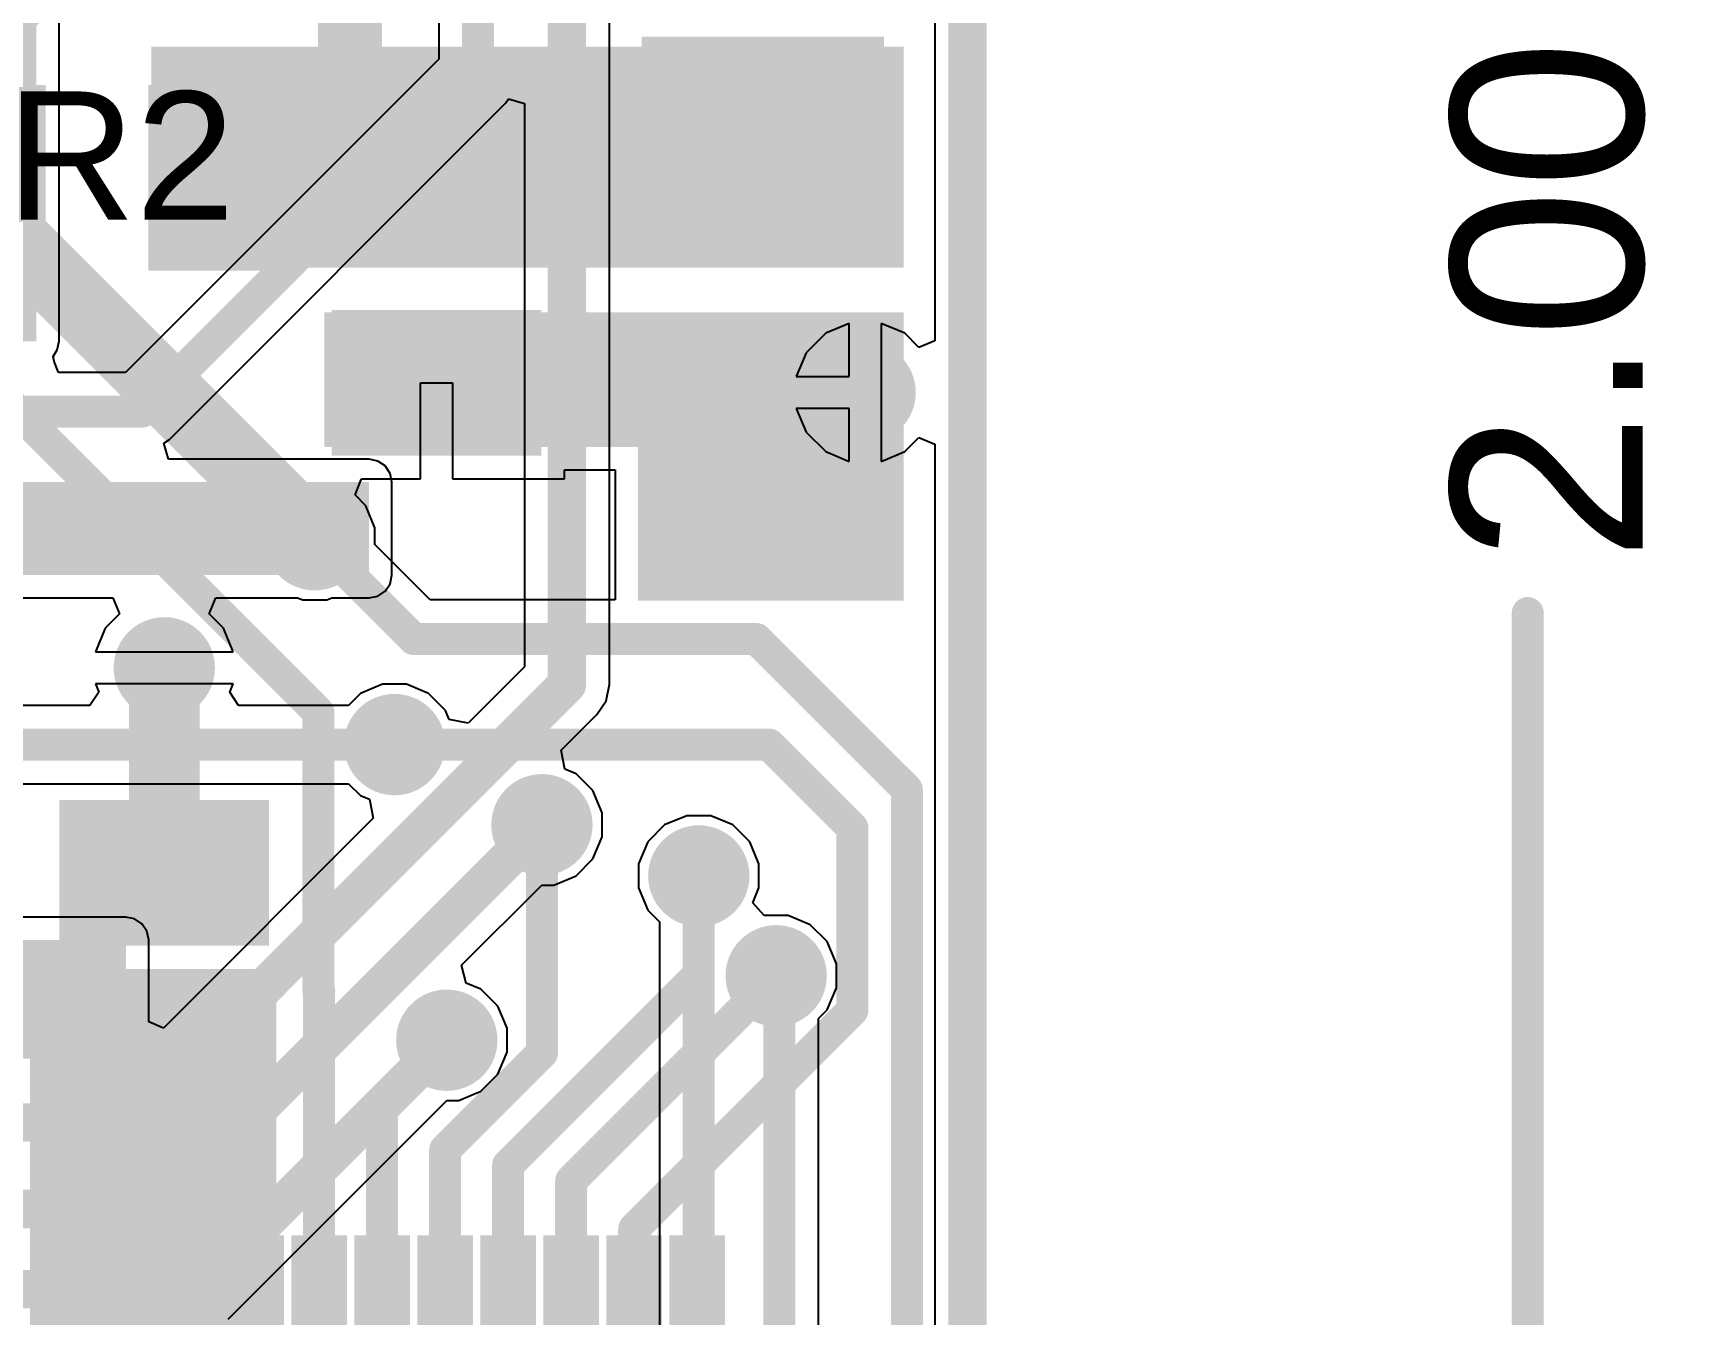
# Model space of a CAD drawing. Header units: millimetres. Extents: x -1231 to 5080, y -1243 to 680.
# Drawn here: x 92.48 to 105.72, y 11.3 to 21.47 of the extents above; entities that cross this region are included whole.
import ezdxf

# ---------------------------------------------------------------- set-up
doc = ezdxf.new("R2010")
doc.units = ezdxf.units.MM
for name, color, linetype in [('BottomLayer', 5, 'Continuous'), ('BottomPaste', 16, 'Continuous'), ('BottomSolder', 6, 'Continuous'), ('Mechanical1', 6, 'Continuous'), ('Mechanical2', 216, 'Continuous'), ('MultiLayer', 9, 'Continuous'), ('PadHoleLayer', 156, 'Continuous'), ('TopLayer', 1, 'Continuous'), ('TopOverlay', 2, 'Continuous'), ('TopSolder', 216, 'Continuous'), ('ViaHoleLayer', 16, 'Continuous')]:
    doc.layers.add(name, color=color, linetype=linetype)
doc.styles.add('Arial', font='', dxfattribs={"height": 0.2})
doc.styles.get('Arial').set_extended_font_data('Arial')

# ---------------------------------------------------------------- blocks, each defined once
blk = doc.blocks.new('20_VFQFN_E_______P___B_21')
at = {"layer": 'BottomLayer'}
for points in [[(-0.87, 2.45), (-0.63, 2.45), (-0.63, 1.85), (-0.87, 1.85)], [(0.63, 2.45), (0.87, 2.45), (0.87, 1.85), (0.63, 1.85)], [(-1.95, 1.87), (-1.35, 1.87), (-1.35, 1.63), (-1.95, 1.63)], [(1.35, 1.87), (1.95, 1.87), (1.95, 1.63), (1.35, 1.63)], [(-1.025, 1.525), (1.025, 1.525), (1.025, -1.525), (-1.025, -1.525)], [(-1.95, 1.37), (-1.35, 1.37), (-1.35, 1.13), (-1.95, 1.13)], [(1.35, 1.37), (1.95, 1.37), (1.95, 1.13), (1.35, 1.13)], [(-1.95, 0.87), (-1.35, 0.87), (-1.35, 0.63), (-1.95, 0.63)], [(1.35, 0.87), (1.95, 0.87), (1.95, 0.63), (1.35, 0.63)], [(-1.95, 0.37), (-1.35, 0.37), (-1.35, 0.13), (-1.95, 0.13)], [(1.35, 0.37), (1.95, 0.37), (1.95, 0.13), (1.35, 0.13)], [(-1.95, -0.13), (-1.35, -0.13), (-1.35, -0.37), (-1.95, -0.37)], [(1.35, -0.13), (1.95, -0.13), (1.95, -0.37), (1.35, -0.37)], [(-1.95, -0.63), (-1.35, -0.63), (-1.35, -0.87), (-1.95, -0.87)], [(1.35, -0.63), (1.95, -0.63), (1.95, -0.87), (1.35, -0.87)], [(-1.95, -1.13), (-1.35, -1.13), (-1.35, -1.37), (-1.95, -1.37)], [(1.35, -1.13), (1.95, -1.13), (1.95, -1.37), (1.35, -1.37)], [(-1.95, -1.63), (-1.35, -1.63), (-1.35, -1.87), (-1.95, -1.87)], [(1.35, -1.63), (1.95, -1.63), (1.95, -1.87), (1.35, -1.87)], [(-0.87, -1.85), (-0.63, -1.85), (-0.63, -2.45), (-0.87, -2.45)], [(0.63, -1.85), (0.87, -1.85), (0.87, -2.45), (0.63, -2.45)]]:
    blk.add_hatch(color=5, dxfattribs=at).paths.add_polyline_path(points)
h = blk.add_hatch(color=5, dxfattribs=at)
edge = h.paths.add_edge_path()
edge.add_arc((0, 1.275), 0.15, 0, 360)
h = blk.add_hatch(color=5, dxfattribs=at)
edge = h.paths.add_edge_path()
edge.add_arc((-0.775, 0), 0.15, 0, 360)
h = blk.add_hatch(color=5, dxfattribs=at)
edge = h.paths.add_edge_path()
edge.add_arc((0.775, 0), 0.15, 0, 360)
h = blk.add_hatch(color=5, dxfattribs=at)
edge = h.paths.add_edge_path()
edge.add_arc((0, -1.275), 0.15, 0, 360)
at = {"layer": 'BottomPaste'}
for points in [[(-0.87, 2.45), (-0.63, 2.45), (-0.63, 1.85), (-0.87, 1.85)], [(0.63, 2.45), (0.87, 2.45), (0.87, 1.85), (0.63, 1.85)], [(-1.95, 1.87), (-1.35, 1.87), (-1.35, 1.63), (-1.95, 1.63)], [(1.35, 1.87), (1.95, 1.87), (1.95, 1.63), (1.35, 1.63)], [(-1.95, 1.37), (-1.35, 1.37), (-1.35, 1.13), (-1.95, 1.13)], [(1.35, 1.37), (1.95, 1.37), (1.95, 1.13), (1.35, 1.13)], [(-1.95, 0.87), (-1.35, 0.87), (-1.35, 0.63), (-1.95, 0.63)], [(1.35, 0.87), (1.95, 0.87), (1.95, 0.63), (1.35, 0.63)], [(-1.95, 0.37), (-1.35, 0.37), (-1.35, 0.13), (-1.95, 0.13)], [(1.35, 0.37), (1.95, 0.37), (1.95, 0.13), (1.35, 0.13)], [(-1.95, -0.13), (-1.35, -0.13), (-1.35, -0.37), (-1.95, -0.37)], [(1.35, -0.13), (1.95, -0.13), (1.95, -0.37), (1.35, -0.37)], [(-1.95, -0.63), (-1.35, -0.63), (-1.35, -0.87), (-1.95, -0.87)], [(1.35, -0.63), (1.95, -0.63), (1.95, -0.87), (1.35, -0.87)], [(-1.95, -1.13), (-1.35, -1.13), (-1.35, -1.37), (-1.95, -1.37)], [(1.35, -1.13), (1.95, -1.13), (1.95, -1.37), (1.35, -1.37)], [(-1.95, -1.63), (-1.35, -1.63), (-1.35, -1.87), (-1.95, -1.87)], [(1.35, -1.63), (1.95, -1.63), (1.95, -1.87), (1.35, -1.87)], [(-0.87, -1.85), (-0.63, -1.85), (-0.63, -2.45), (-0.87, -2.45)], [(0.63, -1.85), (0.87, -1.85), (0.87, -2.45), (0.63, -2.45)]]:
    blk.add_hatch(color=16, dxfattribs=at).paths.add_polyline_path(points)
at = {"layer": 'BottomSolder'}
for points in [[(-0.972, 2.552), (-0.528, 2.552), (-0.528, 1.748), (-0.972, 1.748)], [(0.528, 2.552), (0.972, 2.552), (0.972, 1.748), (0.528, 1.748)], [(-2.052, 1.972), (-1.248, 1.972), (-1.248, 1.528), (-2.052, 1.528)], [(1.248, 1.972), (2.052, 1.972), (2.052, 1.528), (1.248, 1.528)], [(-1.127, 1.627), (1.127, 1.627), (1.127, -1.627), (-1.127, -1.627)], [(-2.052, 1.472), (-1.248, 1.472), (-1.248, 1.028), (-2.052, 1.028)], [(1.248, 1.472), (2.052, 1.472), (2.052, 1.028), (1.248, 1.028)], [(-2.052, 0.972), (-1.248, 0.972), (-1.248, 0.528), (-2.052, 0.528)], [(1.248, 0.972), (2.052, 0.972), (2.052, 0.528), (1.248, 0.528)], [(-2.052, 0.472), (-1.248, 0.472), (-1.248, 0.028), (-2.052, 0.028)], [(1.248, 0.472), (2.052, 0.472), (2.052, 0.028), (1.248, 0.028)], [(-2.052, -0.028), (-1.248, -0.028), (-1.248, -0.472), (-2.052, -0.472)], [(1.248, -0.028), (2.052, -0.028), (2.052, -0.472), (1.248, -0.472)], [(-2.052, -0.528), (-1.248, -0.528), (-1.248, -0.972), (-2.052, -0.972)], [(1.248, -0.528), (2.052, -0.528), (2.052, -0.972), (1.248, -0.972)], [(-2.052, -1.028), (-1.248, -1.028), (-1.248, -1.472), (-2.052, -1.472)], [(1.248, -1.028), (2.052, -1.028), (2.052, -1.472), (1.248, -1.472)], [(-2.052, -1.528), (-1.248, -1.528), (-1.248, -1.972), (-2.052, -1.972)], [(1.248, -1.528), (2.052, -1.528), (2.052, -1.972), (1.248, -1.972)], [(-0.972, -1.748), (-0.528, -1.748), (-0.528, -2.552), (-0.972, -2.552)], [(0.528, -1.748), (0.972, -1.748), (0.972, -2.552), (0.528, -2.552)]]:
    blk.add_hatch(color=6, dxfattribs=at).paths.add_polyline_path(points)
at = {"layer": 'MultiLayer'}
h = blk.add_hatch(color=9, dxfattribs=at)
edge = h.paths.add_edge_path()
edge.add_arc((0, 1.275), 0.15, 0, 360)
h = blk.add_hatch(color=9, dxfattribs=at)
edge = h.paths.add_edge_path()
edge.add_arc((-0.775, 0), 0.15, 0, 360)
h = blk.add_hatch(color=9, dxfattribs=at)
edge = h.paths.add_edge_path()
edge.add_arc((0.775, 0), 0.15, 0, 360)
h = blk.add_hatch(color=9, dxfattribs=at)
edge = h.paths.add_edge_path()
edge.add_arc((0, -1.275), 0.15, 0, 360)
at = {"layer": 'PadHoleLayer'}
h = blk.add_hatch(color=156, dxfattribs=at)
edge = h.paths.add_edge_path()
edge.add_arc((0, 1.275), 0.1, 0, 360)
h = blk.add_hatch(color=156, dxfattribs=at)
edge = h.paths.add_edge_path()
edge.add_arc((-0.775, 0), 0.1, 0, 360)
h = blk.add_hatch(color=156, dxfattribs=at)
edge = h.paths.add_edge_path()
edge.add_arc((0.775, 0), 0.1, 0, 360)
h = blk.add_hatch(color=156, dxfattribs=at)
edge = h.paths.add_edge_path()
edge.add_arc((0, -1.275), 0.1, 0, 360)
at = {"layer": 'TopLayer'}
h = blk.add_hatch(color=1, dxfattribs=at)
edge = h.paths.add_edge_path()
edge.add_arc((0, 1.275), 0.15, 0, 360)
h = blk.add_hatch(color=1, dxfattribs=at)
edge = h.paths.add_edge_path()
edge.add_arc((-0.775, 0), 0.15, 0, 360)
h = blk.add_hatch(color=1, dxfattribs=at)
edge = h.paths.add_edge_path()
edge.add_arc((0.775, 0), 0.15, 0, 360)
h = blk.add_hatch(color=1, dxfattribs=at)
edge = h.paths.add_edge_path()
edge.add_arc((0, -1.275), 0.15, 0, 360)
at = {"layer": 'BottomPaste'}
for p, q in [((-0.1, 1.435), (-1.02, 1.435)), ((-1.02, 1.435), (-1.02, 0.105)), ((-0.1, 0.105), (-0.1, 1.435)), ((1.02, 1.435), (0.1, 1.435)), ((0.1, 1.435), (0.1, 0.105)), ((1.02, 0.105), (1.02, 1.435)), ((-1.02, 0.105), (-0.1, 0.105)), ((0.1, 0.105), (1.02, 0.105)), ((-0.1, -0.105), (-1.02, -0.105)), ((-1.02, -0.105), (-1.02, -1.435)), ((-0.1, -1.435), (-0.1, -0.105)), ((1.02, -0.105), (0.1, -0.105)), ((0.1, -0.105), (0.1, -1.435)), ((1.02, -1.435), (1.02, -0.105)), ((-1.02, -1.435), (-0.1, -1.435)), ((0.1, -1.435), (1.02, -1.435))]:
    blk.add_line(p, q, dxfattribs=at)
blk = doc.blocks.new('CAP_0805_B_22')
at = {"layer": 'BottomLayer'}
for points in [[(-1.524, 0.762), (-0.508, 0.762), (-0.508, -0.762), (-1.524, -0.762)], [(0.508, 0.762), (1.524, 0.762), (1.524, -0.762), (0.508, -0.762)]]:
    blk.add_hatch(color=5, dxfattribs=at).paths.add_polyline_path(points)
at = {"layer": 'BottomPaste'}
for points in [[(-1.524, 0.762), (-0.508, 0.762), (-0.508, -0.762), (-1.524, -0.762)], [(0.508, 0.762), (1.524, 0.762), (1.524, -0.762), (0.508, -0.762)]]:
    blk.add_hatch(color=16, dxfattribs=at).paths.add_polyline_path(points)
at = {"layer": 'BottomSolder'}
for points in [[(-1.594, 0.832), (-0.438, 0.832), (-0.438, -0.832), (-1.594, -0.832)], [(0.438, 0.832), (1.594, 0.832), (1.594, -0.832), (0.438, -0.832)]]:
    blk.add_hatch(color=6, dxfattribs=at).paths.add_polyline_path(points)
blk = doc.blocks.new('B3U_1000P_B_39')
at = {"layer": 'BottomLayer'}
for points in [[(-2.11, 0.86), (-1.29, 0.86), (-1.29, -0.86), (-2.11, -0.86)], [(1.29, 0.86), (2.11, 0.86), (2.11, -0.86), (1.29, -0.86)]]:
    blk.add_hatch(color=5, dxfattribs=at).paths.add_polyline_path(points)
at = {"layer": 'BottomPaste'}
for points in [[(-2.11, 0.86), (-1.29, 0.86), (-1.29, -0.86), (-2.11, -0.86)], [(1.29, 0.86), (2.11, 0.86), (2.11, -0.86), (1.29, -0.86)]]:
    blk.add_hatch(color=16, dxfattribs=at).paths.add_polyline_path(points)
at = {"layer": 'BottomSolder'}
for points in [[(-2.212, 0.962), (-1.188, 0.962), (-1.188, -0.962), (-2.212, -0.962)], [(1.188, 0.962), (2.212, 0.962), (2.212, -0.962), (1.188, -0.962)]]:
    blk.add_hatch(color=6, dxfattribs=at).paths.add_polyline_path(points)
blk = doc.blocks.new('RES_0805_B_41')
at = {"layer": 'BottomLayer'}
for points in [[(-1.524, 0.635), (-0.508, 0.635), (-0.508, -0.635), (-1.524, -0.635)], [(0.508, 0.635), (1.524, 0.635), (1.524, -0.635), (0.508, -0.635)]]:
    blk.add_hatch(color=5, dxfattribs=at).paths.add_polyline_path(points)
at = {"layer": 'BottomPaste'}
for points in [[(-1.524, 0.635), (-0.508, 0.635), (-0.508, -0.635), (-1.524, -0.635)], [(0.508, 0.635), (1.524, 0.635), (1.524, -0.635), (0.508, -0.635)]]:
    blk.add_hatch(color=16, dxfattribs=at).paths.add_polyline_path(points)
at = {"layer": 'BottomSolder'}
for points in [[(-1.6256, 0.7366), (-0.4064, 0.7366), (-0.4064, -0.7366), (-1.6256, -0.7366)], [(0.4064, 0.7366), (1.6256, 0.7366), (1.6256, -0.7366), (0.4064, -0.7366)]]:
    blk.add_hatch(color=6, dxfattribs=at).paths.add_polyline_path(points)
blk = doc.blocks.new('CAP_0805_B_57')
at = {"layer": 'BottomLayer'}
for points in [[(-1.524, 0.762), (-0.508, 0.762), (-0.508, -0.762), (-1.524, -0.762)], [(0.508, 0.762), (1.524, 0.762), (1.524, -0.762), (0.508, -0.762)]]:
    blk.add_hatch(color=5, dxfattribs=at).paths.add_polyline_path(points)
at = {"layer": 'BottomPaste'}
for points in [[(-1.524, 0.762), (-0.508, 0.762), (-0.508, -0.762), (-1.524, -0.762)], [(0.508, 0.762), (1.524, 0.762), (1.524, -0.762), (0.508, -0.762)]]:
    blk.add_hatch(color=16, dxfattribs=at).paths.add_polyline_path(points)
at = {"layer": 'BottomSolder'}
for points in [[(-1.594, 0.832), (-0.438, 0.832), (-0.438, -0.832), (-1.594, -0.832)], [(0.438, 0.832), (1.594, 0.832), (1.594, -0.832), (0.438, -0.832)]]:
    blk.add_hatch(color=6, dxfattribs=at).paths.add_polyline_path(points)

msp = doc.modelspace()

# ---------------------------------------------------------------- hatches: boundary and pattern name
at = {"layer": 'BottomLayer'}
for points in [[(93.421, 19.609), (99.39, 19.609), (99.39, 21.361), (93.421, 21.361)], [(94.793, 18.186), (99.39, 18.186), (99.39, 19.253), (94.793, 19.253)], [(97.282, 16.967), (99.39, 16.967), (99.39, 18.923), (97.282, 18.923)], [(92.456, 11.176), (94.412, 11.176), (94.412, 14.046), (92.456, 14.046)]]:
    msp.add_hatch(color=5, dxfattribs=at).paths.add_polyline_path(points)
h = msp.add_hatch(color=5, dxfattribs=at)
edge = h.paths.add_edge_path()
edge.add_arc((99.085, 18.618), 0.3, 0, 360)
h = msp.add_hatch(color=5, dxfattribs=at)
edge = h.paths.add_edge_path()
edge.add_arc((94.717, 17.45), 0.3, 0, 360)
h = msp.add_hatch(color=5, dxfattribs=at)
edge = h.paths.add_edge_path()
edge.add_arc((93.523, 16.434), 0.3, 0, 360)
h = msp.add_hatch(color=5, dxfattribs=at)
edge = h.paths.add_edge_path()
edge.add_arc((95.35, 15.825), 0.3, 0, 360)
h = msp.add_hatch(color=5, dxfattribs=at)
edge = h.paths.add_edge_path()
edge.add_arc((96.52, 15.189), 0.3, 0, 360)
h = msp.add_hatch(color=5, dxfattribs=at)
edge = h.paths.add_edge_path()
edge.add_arc((97.765, 14.783), 0.3, 0, 360)
h = msp.add_hatch(color=5, dxfattribs=at)
edge = h.paths.add_edge_path()
edge.add_arc((98.379, 13.991), 0.3, 0, 360)
h = msp.add_hatch(color=5, dxfattribs=at)
edge = h.paths.add_edge_path()
edge.add_arc((92.888, 13.691), 0.3, 0, 360)
h = msp.add_hatch(color=5, dxfattribs=at)
edge = h.paths.add_edge_path()
edge.add_arc((95.765, 13.48), 0.3, 0, 360)
at = {"layer": 'BottomSolder'}
h = msp.add_hatch(color=6, dxfattribs=at)
edge = h.paths.add_edge_path()
edge.add_arc((99.085, 18.618), 0.402, 0, 360)
h = msp.add_hatch(color=6, dxfattribs=at)
edge = h.paths.add_edge_path()
edge.add_arc((94.717, 17.45), 0.402, 0, 360)
h = msp.add_hatch(color=6, dxfattribs=at)
edge = h.paths.add_edge_path()
edge.add_arc((93.523, 16.434), 0.402, 0, 360)
h = msp.add_hatch(color=6, dxfattribs=at)
edge = h.paths.add_edge_path()
edge.add_arc((95.35, 15.825), 0.402, 0, 360)
h = msp.add_hatch(color=6, dxfattribs=at)
edge = h.paths.add_edge_path()
edge.add_arc((96.52, 15.189), 0.402, 0, 360)
h = msp.add_hatch(color=6, dxfattribs=at)
edge = h.paths.add_edge_path()
edge.add_arc((97.765, 14.783), 0.402, 0, 360)
h = msp.add_hatch(color=6, dxfattribs=at)
edge = h.paths.add_edge_path()
edge.add_arc((98.379, 13.991), 0.402, 0, 360)
h = msp.add_hatch(color=6, dxfattribs=at)
edge = h.paths.add_edge_path()
edge.add_arc((92.888, 13.691), 0.402, 0, 360)
h = msp.add_hatch(color=6, dxfattribs=at)
edge = h.paths.add_edge_path()
edge.add_arc((95.765, 13.48), 0.402, 0, 360)
at = {"layer": 'TopLayer'}
for points in [[(90.932, 19.025), (92.507, 19.025), (92.507, 22.25), (90.932, 22.25)], [(82.855, 19.025), (92.507, 19.025), (92.507, 19.558), (82.855, 19.558)], [(87.554, 17.17), (95.148, 17.17), (95.148, 17.907), (87.554, 17.907)], [(89.103, 13.335), (93.218, 13.335), (93.218, 14.275), (89.103, 14.275)]]:
    msp.add_hatch(color=1, dxfattribs=at).paths.add_polyline_path(points)
h = msp.add_hatch(color=1, dxfattribs=at)
edge = h.paths.add_edge_path()
edge.add_arc((99.085, 18.618), 0.3, 0, 360)
h = msp.add_hatch(color=1, dxfattribs=at)
edge = h.paths.add_edge_path()
edge.add_arc((94.717, 17.45), 0.3, 0, 360)
h = msp.add_hatch(color=1, dxfattribs=at)
edge = h.paths.add_edge_path()
edge.add_arc((93.523, 16.434), 0.3, 0, 360)
h = msp.add_hatch(color=1, dxfattribs=at)
edge = h.paths.add_edge_path()
edge.add_arc((95.35, 15.825), 0.3, 0, 360)
h = msp.add_hatch(color=1, dxfattribs=at)
edge = h.paths.add_edge_path()
edge.add_arc((96.52, 15.189), 0.3, 0, 360)
h = msp.add_hatch(color=1, dxfattribs=at)
edge = h.paths.add_edge_path()
edge.add_arc((97.765, 14.783), 0.3, 0, 360)
h = msp.add_hatch(color=1, dxfattribs=at)
edge = h.paths.add_edge_path()
edge.add_arc((98.379, 13.991), 0.3, 0, 360)
h = msp.add_hatch(color=1, dxfattribs=at)
edge = h.paths.add_edge_path()
edge.add_arc((92.888, 13.691), 0.3, 0, 360)
h = msp.add_hatch(color=1, dxfattribs=at)
edge = h.paths.add_edge_path()
edge.add_arc((95.765, 13.48), 0.3, 0, 360)
at = {"layer": 'TopSolder'}
h = msp.add_hatch(color=216, dxfattribs=at)
edge = h.paths.add_edge_path()
edge.add_arc((99.085, 18.618), 0.402, 0, 360)
h = msp.add_hatch(color=216, dxfattribs=at)
edge = h.paths.add_edge_path()
edge.add_arc((94.717, 17.45), 0.402, 0, 360)
h = msp.add_hatch(color=216, dxfattribs=at)
edge = h.paths.add_edge_path()
edge.add_arc((93.523, 16.434), 0.402, 0, 360)
h = msp.add_hatch(color=216, dxfattribs=at)
edge = h.paths.add_edge_path()
edge.add_arc((95.35, 15.825), 0.402, 0, 360)
h = msp.add_hatch(color=216, dxfattribs=at)
edge = h.paths.add_edge_path()
edge.add_arc((96.52, 15.189), 0.402, 0, 360)
h = msp.add_hatch(color=216, dxfattribs=at)
edge = h.paths.add_edge_path()
edge.add_arc((97.765, 14.783), 0.402, 0, 360)
h = msp.add_hatch(color=216, dxfattribs=at)
edge = h.paths.add_edge_path()
edge.add_arc((98.379, 13.991), 0.402, 0, 360)
h = msp.add_hatch(color=216, dxfattribs=at)
edge = h.paths.add_edge_path()
edge.add_arc((92.888, 13.691), 0.402, 0, 360)
h = msp.add_hatch(color=216, dxfattribs=at)
edge = h.paths.add_edge_path()
edge.add_arc((95.765, 13.48), 0.402, 0, 360)
at = {"layer": 'ViaHoleLayer'}
h = msp.add_hatch(color=16, dxfattribs=at)
edge = h.paths.add_edge_path()
edge.add_arc((99.085, 18.618), 0.15, 0, 360)
h = msp.add_hatch(color=16, dxfattribs=at)
edge = h.paths.add_edge_path()
edge.add_arc((94.717, 17.45), 0.15, 0, 360)
h = msp.add_hatch(color=16, dxfattribs=at)
edge = h.paths.add_edge_path()
edge.add_arc((93.523, 16.434), 0.15, 0, 360)
h = msp.add_hatch(color=16, dxfattribs=at)
edge = h.paths.add_edge_path()
edge.add_arc((95.35, 15.825), 0.15, 0, 360)
h = msp.add_hatch(color=16, dxfattribs=at)
edge = h.paths.add_edge_path()
edge.add_arc((96.52, 15.189), 0.15, 0, 360)
h = msp.add_hatch(color=16, dxfattribs=at)
edge = h.paths.add_edge_path()
edge.add_arc((97.765, 14.783), 0.15, 0, 360)
h = msp.add_hatch(color=16, dxfattribs=at)
edge = h.paths.add_edge_path()
edge.add_arc((98.379, 13.991), 0.15, 0, 360)
h = msp.add_hatch(color=16, dxfattribs=at)
edge = h.paths.add_edge_path()
edge.add_arc((92.888, 13.691), 0.15, 0, 360)
h = msp.add_hatch(color=16, dxfattribs=at)
edge = h.paths.add_edge_path()
edge.add_arc((95.765, 13.48), 0.15, 0, 360)

# ---------------------------------------------------------------- linework, layer by layer
at = {"layer": 'BottomLayer'}
for p, q in [((95.555, 17.932), (95.555, 18.694)), ((95.555, 18.694), (95.809, 18.694)), ((95.809, 18.694), (95.809, 17.932)), ((96.698, 17.932), (96.698, 18.005)), ((96.698, 18.005), (97.101, 18.005)), ((97.101, 18.005), (97.101, 16.973)), ((95.037, 17.805), (95.089, 17.932)), ((95.089, 17.932), (95.555, 17.932)), ((95.809, 17.932), (96.698, 17.932)), ((95.122, 17.72), (95.037, 17.805)), ((95.194, 17.545), (95.122, 17.72)), ((95.194, 17.411), (95.194, 17.545)), ((95.633, 16.973), (95.194, 17.411)), ((97.101, 16.973), (95.633, 16.973))]:
    msp.add_line(p, q, dxfattribs=at)
for points, const_width in [([(92.045, 21.459), (92.982, 22.395)], 0.559), ([(94.996, 20.855), (94.996, 21.946)], 0.508), ([(89.594, 21.233), (94.746, 16.081)], 0.254), ([(92.202, 19.964), (94.717, 17.45)], 0.559), ([(94.717, 17.45), (94.717, 17.45)], 0.559), ([(94.717, 17.45), (95.504, 16.662)], 0.254), ([(93.523, 14.808), (93.523, 16.434)], 0.559), ([(95.504, 16.662), (98.222, 16.662)], 0.254), ([(98.222, 16.662), (99.416, 15.469)], 0.254), ([(94.746, 13.876), (94.746, 16.081)], 0.254), ([(95.35, 15.825), (98.322, 15.825)], 0.254), ([(98.322, 15.825), (98.984, 15.164)], 0.254), ([(99.416, 11.151), (99.416, 15.469)], 0.254), ([(96.52, 13.38), (96.52, 15.189)], 0.254), ([(98.984, 13.716), (98.984, 15.164)], 0.254), ([(97.765, 14.003), (97.765, 14.783)], 0.254), ([(96.252, 12.491), (97.765, 14.003)], 0.254), ([(96.752, 12.365), (98.379, 13.991)], 0.254), ([(94.746, 13.876), (94.752, 13.869)], 0.254), ([(94.752, 11.53), (94.752, 13.869)], 0.254), ([(97.252, 11.985), (98.984, 13.716)], 0.254), ([(95.252, 12.967), (95.765, 13.48)], 0.254), ([(95.752, 12.612), (96.52, 13.38)], 0.254), ([(92.939, 13.132), (93.294, 12.776)], 0.305), ([(95.252, 11.53), (95.252, 12.967)], 0.254), ([(93.294, 12.776), (93.523, 12.776)], 0.305), ([(95.752, 11.53), (95.752, 12.612)], 0.254), ([(96.252, 11.53), (96.252, 12.491)], 0.254), ([(96.752, 11.53), (96.752, 12.365)], 0.254), ([(97.252, 11.53), (97.252, 11.985)], 0.254)]:
    msp.add_lwpolyline(points, dxfattribs=dict(at, const_width=const_width))
for points, const_width in [([(94.869, 20.855, 1), (95.123, 20.855, 1)], 0.254), ([(94.869, 20.855, 1), (95.123, 20.855, 1)], 0.254), ([(94.996, 20.549, 1), (95.25, 20.549, 1)], 0.254), ([(94.577, 17.45, 1), (94.856, 17.45, 1)], 0.279), ([(94.577, 17.45, 1), (94.856, 17.45, 1)], 0.279), ([(94.577, 17.45, 1), (94.856, 17.45, 1)], 0.279), ([(94.653, 17.45, 1), (94.78, 17.45, 1)], 0.127), ([(93.383, 16.434, 1), (93.662, 16.434, 1)], 0.279), ([(95.44, 16.662, 1), (95.567, 16.662, 1)], 0.127), ([(95.44, 16.662, 1), (95.567, 16.662, 1)], 0.127), ([(98.158, 16.662, 1), (98.285, 16.662, 1)], 0.127), ([(98.158, 16.662, 1), (98.285, 16.662, 1)], 0.127), ([(94.682, 16.081, 1), (94.809, 16.081, 1)], 0.127), ([(94.682, 16.081, 1), (94.809, 16.081, 1)], 0.127), ([(95.287, 15.825, 1), (95.414, 15.825, 1)], 0.127), ([(98.259, 15.825, 1), (98.386, 15.825, 1)], 0.127), ([(98.259, 15.825, 1), (98.386, 15.825, 1)], 0.127), ([(99.352, 15.469, 1), (99.479, 15.469, 1)], 0.127), ([(99.352, 15.469, 1), (99.479, 15.469, 1)], 0.127), ([(96.456, 15.189, 1), (96.584, 15.189, 1)], 0.127), ([(98.92, 15.164, 1), (99.047, 15.164, 1)], 0.127), ([(98.92, 15.164, 1), (99.047, 15.164, 1)], 0.127), ([(93.383, 14.808, 1), (93.662, 14.808, 1)], 0.279), ([(97.701, 14.783, 1), (97.828, 14.783, 1)], 0.127), ([(97.701, 14.003, 1), (97.828, 14.003, 1)], 0.127), ([(97.701, 14.003, 1), (97.828, 14.003, 1)], 0.127), ([(98.316, 13.991, 1), (98.443, 13.991, 1)], 0.127), ([(94.682, 13.876, 1), (94.809, 13.876, 1)], 0.127), ([(94.682, 13.876, 1), (94.809, 13.876, 1)], 0.127), ([(94.689, 13.869, 1), (94.816, 13.869, 1)], 0.127), ([(94.689, 13.869, 1), (94.816, 13.869, 1)], 0.127), ([(98.92, 13.716, 1), (99.047, 13.716, 1)], 0.127), ([(98.92, 13.716, 1), (99.047, 13.716, 1)], 0.127), ([(95.702, 13.48, 1), (95.829, 13.48, 1)], 0.127), ([(96.456, 13.38, 1), (96.584, 13.38, 1)], 0.127), ([(96.456, 13.38, 1), (96.584, 13.38, 1)], 0.127), ([(92.862, 13.132, 1), (93.015, 13.132, 1)], 0.152), ([(95.189, 12.967, 1), (95.316, 12.967, 1)], 0.127), ([(95.189, 12.967, 1), (95.316, 12.967, 1)], 0.127), ([(93.218, 12.776, 1), (93.37, 12.776, 1)], 0.152), ([(93.218, 12.776, 1), (93.37, 12.776, 1)], 0.152), ([(93.447, 12.776, 1), (93.599, 12.776, 1)], 0.152), ([(95.689, 12.612, 1), (95.816, 12.612, 1)], 0.127), ([(95.689, 12.612, 1), (95.816, 12.612, 1)], 0.127), ([(96.189, 12.491, 1), (96.316, 12.491, 1)], 0.127), ([(96.189, 12.491, 1), (96.316, 12.491, 1)], 0.127), ([(96.689, 12.365, 1), (96.816, 12.365, 1)], 0.127), ([(96.689, 12.365, 1), (96.816, 12.365, 1)], 0.127), ([(97.189, 11.985, 1), (97.316, 11.985, 1)], 0.127), ([(97.189, 11.985, 1), (97.316, 11.985, 1)], 0.127), ([(94.689, 11.53, 1), (94.816, 11.53, 1)], 0.127), ([(95.189, 11.53, 1), (95.316, 11.53, 1)], 0.127), ([(95.689, 11.53, 1), (95.816, 11.53, 1)], 0.127), ([(96.189, 11.53, 1), (96.316, 11.53, 1)], 0.127), ([(96.689, 11.53, 1), (96.816, 11.53, 1)], 0.127), ([(97.189, 11.53, 1), (97.316, 11.53, 1)], 0.127)]:
    msp.add_lwpolyline(points, format="xyb", close=True, dxfattribs=dict(at, const_width=const_width))
at = {"layer": 'BottomLayer', "const_width": 0.508}
msp.add_lwpolyline([(95.123, 20.549, -0.198912), (94.996, 20.855)], format="xyb", dxfattribs=at)
at = {"layer": 'Mechanical1', "const_width": 0.254}
msp.add_lwpolyline([(104.343, -1.753), (104.343, 16.868)], dxfattribs=at)
at = {"layer": 'Mechanical1', "const_width": 0.127}
msp.add_lwpolyline([(104.28, 16.868, 1), (104.407, 16.868, 1)], format="xyb", close=True, dxfattribs=at)
at = {"layer": 'Mechanical2', "const_width": 0.305}
msp.add_lwpolyline([(99.898, -1.753), (99.898, 49.047)], dxfattribs=at)
at = {"layer": 'TopLayer'}
for p, q in [((95.701, 27.499), (95.701, 21.262)), ((92.688, 19.025), (92.688, 22.25)), ((99.639, 21.938), (99.639, 19.027)), ((97.055, 16.302), (97.055, 21.827)), ((95.701, 21.262), (93.216, 18.777)), ((93.565, 18.246), (96.232, 20.913)), ((96.232, 20.913), (96.255, 20.947)), ((96.255, 20.947), (96.382, 20.909)), ((96.382, 20.909), (96.382, 16.441)), ((98.772, 19.088), (98.616, 18.932)), ((98.958, 19.165), (98.772, 19.088)), ((98.958, 18.745), (98.958, 19.165)), ((99.399, 19.088), (99.212, 19.165)), ((99.212, 19.165), (99.212, 18.618)), ((99.512, 18.975), (99.399, 19.088)), ((92.64, 18.904), (92.674, 18.955)), ((92.674, 18.955), (92.688, 19.025)), ((98.616, 18.932), (98.538, 18.745)), ((99.639, 19.027), (99.512, 18.975)), ((92.648, 18.865), (92.64, 18.904)), ((92.684, 18.777), (92.648, 18.865)), ((93.216, 18.777), (92.684, 18.777)), ((98.538, 18.745), (98.958, 18.745)), ((99.212, 18.618), (99.212, 18.071)), ((98.958, 18.491), (98.538, 18.491)), ((98.538, 18.491), (98.616, 18.304)), ((98.958, 18.071), (98.958, 18.491)), ((98.616, 18.304), (98.772, 18.149)), ((99.399, 18.149), (99.512, 18.262)), ((99.512, 18.262), (99.639, 18.209)), ((93.519, 18.215), (93.565, 18.246)), ((93.557, 18.088), (93.519, 18.215)), ((98.772, 18.149), (98.958, 18.071)), ((99.212, 18.071), (99.399, 18.149)), ((99.639, 18.209), (99.639, -1.494)), ((95.148, 18.088), (93.557, 18.088)), ((95.218, 18.074), (95.148, 18.088)), ((95.277, 18.035), (95.218, 18.074)), ((95.316, 17.976), (95.277, 18.035)), ((95.33, 17.907), (95.316, 17.976)), ((95.33, 17.17), (95.33, 17.907)), ((95.277, 17.042), (95.316, 17.101)), ((95.316, 17.101), (95.33, 17.17)), ((90.199, 16.989), (93.115, 16.989)), ((93.115, 16.989), (93.168, 16.862)), ((93.878, 16.862), (93.931, 16.989)), ((93.931, 16.989), (94.58, 16.989)), ((94.58, 16.989), (94.622, 16.972)), ((94.622, 16.972), (94.812, 16.972)), ((94.812, 16.972), (94.853, 16.989)), ((94.853, 16.989), (95.148, 16.989)), ((95.148, 16.989), (95.218, 17.003)), ((95.218, 17.003), (95.277, 17.042)), ((93.168, 16.862), (93.053, 16.748)), ((93.992, 16.748), (93.878, 16.862)), ((93.053, 16.748), (92.976, 16.561)), ((94.07, 16.561), (93.992, 16.748)), ((92.976, 16.561), (94.07, 16.561)), ((96.382, 16.441), (95.935, 15.995)), ((94.07, 16.307), (92.976, 16.307)), ((92.976, 16.307), (93.003, 16.242)), ((94.043, 16.242), (94.07, 16.307)), ((95.255, 16.303), (95.08, 16.23)), ((95.446, 16.303), (95.255, 16.303)), ((95.621, 16.23), (95.446, 16.303)), ((97.029, 16.173), (97.055, 16.302)), ((93.003, 16.242), (92.932, 16.136)), ((94.113, 16.136), (94.043, 16.242)), ((95.08, 16.23), (94.986, 16.136)), ((95.756, 16.096), (95.621, 16.23)), ((96.956, 16.064), (97.029, 16.173)), ((92.932, 16.136), (91.678, 16.136)), ((94.986, 16.136), (94.113, 16.136)), ((95.785, 16.024), (95.756, 16.096)), ((95.935, 15.995), (95.785, 16.024)), ((96.673, 15.78), (96.956, 16.064)), ((96.703, 15.631), (96.673, 15.78)), ((96.791, 15.594), (96.703, 15.631)), ((91.678, 15.515), (94.986, 15.515)), ((94.986, 15.515), (95.08, 15.42)), ((96.925, 15.46), (96.791, 15.594)), ((95.08, 15.42), (95.151, 15.391)), ((95.151, 15.391), (95.181, 15.241)), ((96.998, 15.284), (96.925, 15.46)), ((95.181, 15.241), (93.517, 13.576)), ((96.998, 15.094), (96.998, 15.284)), ((97.67, 15.261), (97.494, 15.188)), ((97.86, 15.261), (97.67, 15.261)), ((98.035, 15.188), (97.86, 15.261)), ((96.925, 14.919), (96.998, 15.094)), ((97.494, 15.188), (97.36, 15.053)), ((98.17, 15.053), (98.035, 15.188)), ((97.36, 15.053), (97.287, 14.878)), ((98.242, 14.878), (98.17, 15.053)), ((96.791, 14.784), (96.925, 14.919)), ((97.287, 14.878), (97.287, 14.688)), ((98.242, 14.688), (98.242, 14.878)), ((95.882, 14.075), (96.518, 14.711)), ((96.518, 14.711), (96.615, 14.711)), ((96.615, 14.711), (96.791, 14.784)), ((97.287, 14.688), (97.36, 14.512)), ((98.193, 14.569), (98.242, 14.688)), ((98.284, 14.469), (98.193, 14.569)), ((93.218, 14.456), (91.834, 14.456)), ((93.287, 14.442), (93.218, 14.456)), ((93.346, 14.403), (93.287, 14.442)), ((97.36, 14.512), (97.454, 14.418)), ((98.474, 14.469), (98.284, 14.469)), ((98.65, 14.396), (98.474, 14.469)), ((93.385, 14.344), (93.346, 14.403)), ((93.399, 14.275), (93.385, 14.344)), ((97.454, 14.418), (97.454, 10.348)), ((98.784, 14.262), (98.65, 14.396)), ((93.399, 13.625), (93.399, 14.275)), ((98.857, 14.086), (98.784, 14.262)), ((95.92, 13.933), (95.882, 14.075)), ((98.857, 13.896), (98.857, 14.086)), ((96.036, 13.885), (95.92, 13.933)), ((98.784, 13.721), (98.857, 13.896)), ((96.17, 13.751), (96.036, 13.885)), ((96.243, 13.575), (96.17, 13.751)), ((98.715, 13.651), (98.784, 13.721)), ((98.715, 7.417), (98.715, 13.651)), ((93.517, 13.576), (93.399, 13.625)), ((96.243, 13.385), (96.243, 13.575)), ((96.17, 13.21), (96.243, 13.385)), ((96.036, 13.075), (96.17, 13.21)), ((94.029, 11.268), (95.764, 13.002)), ((95.764, 13.002), (95.86, 13.002)), ((95.86, 13.002), (96.036, 13.075))]:
    msp.add_line(p, q, dxfattribs=at)
for points, const_width in [([(96.718, 16.302), (96.718, 28.427)], 0.305), ([(96.012, 21.133), (96.012, 27.864)], 0.254), ([(93.345, 18.466), (96.012, 21.133)], 0.254), ([(84.43, 18.466), (93.345, 18.466)], 0.254), ([(93.243, 12.827), (96.718, 16.302)], 0.305), ([(91.313, 15.825), (95.35, 15.825)], 0.254), ([(93.472, 12.141), (96.52, 15.189)], 0.305), ([(97.765, 7.645), (97.765, 14.783)], 0.254), ([(98.379, 13.991), (98.404, 13.967)], 0.254), ([(98.404, 7.417), (98.404, 13.967)], 0.254), ([(93.791, 11.506), (95.765, 13.48)], 0.305), ([(81.377, 12.827), (93.243, 12.827)], 0.305), ([(80.617, 12.141), (93.472, 12.141)], 0.305), ([(80.57, 11.506), (93.791, 11.506)], 0.305)]:
    msp.add_lwpolyline(points, dxfattribs=dict(at, const_width=const_width))
for points, const_width in [([(95.948, 21.133, 1), (96.076, 21.133, 1)], 0.127), ([(95.948, 21.133, 1), (96.076, 21.133, 1)], 0.127), ([(93.281, 18.466, 1), (93.409, 18.466, 1)], 0.127), ([(93.281, 18.466, 1), (93.409, 18.466, 1)], 0.127), ([(96.642, 16.302, 1), (96.795, 16.302, 1)], 0.152), ([(96.642, 16.302, 1), (96.795, 16.302, 1)], 0.152), ([(95.287, 15.825, 1), (95.414, 15.825, 1)], 0.127), ([(96.444, 15.189, 1), (96.596, 15.189, 1)], 0.152), ([(97.701, 14.783, 1), (97.828, 14.783, 1)], 0.127), ([(98.316, 13.991, 1), (98.443, 13.991, 1)], 0.127), ([(98.34, 13.967, 1), (98.467, 13.967, 1)], 0.127), ([(98.34, 13.967, 1), (98.467, 13.967, 1)], 0.127), ([(95.689, 13.48, 1), (95.841, 13.48, 1)], 0.152), ([(93.167, 12.827, 1), (93.32, 12.827, 1)], 0.152), ([(93.167, 12.827, 1), (93.32, 12.827, 1)], 0.152), ([(93.396, 12.141, 1), (93.548, 12.141, 1)], 0.152), ([(93.396, 12.141, 1), (93.548, 12.141, 1)], 0.152), ([(93.715, 11.506, 1), (93.867, 11.506, 1)], 0.152), ([(93.715, 11.506, 1), (93.867, 11.506, 1)], 0.152)]:
    msp.add_lwpolyline(points, format="xyb", close=True, dxfattribs=dict(at, const_width=const_width))

# ---------------------------------------------------------------- block references
for name, p, rotation in [('B3U_1000P_B_39', (98.273, 19.228), 270), ('CAP_0805_B_57', (95.682, 19.71), 90), ('CAP_0805_B_22', (93.523, 13.792), 270), ('20_VFQFN_E_______P___B_21', (96.002, 9.88), 270)]:
    msp.add_blockref(name, p, dxfattribs=dict(rotation=rotation))
msp.add_blockref('RES_0805_B_41', (92.989, 20.32))

# ---------------------------------------------------------------- texts
at = {"layer": 'Mechanical1', "style": 'Arial'}
msp.add_text('2.00 (in)', height=1.524, rotation=90, dxfattribs=at).set_placement((105.257, 17.274))
at = {"layer": 'TopOverlay', "style": 'Arial'}
msp.add_text('R2', height=1.016, dxfattribs=at).set_placement((92.27, 19.99))

doc.saveas('drawing.dxf')
